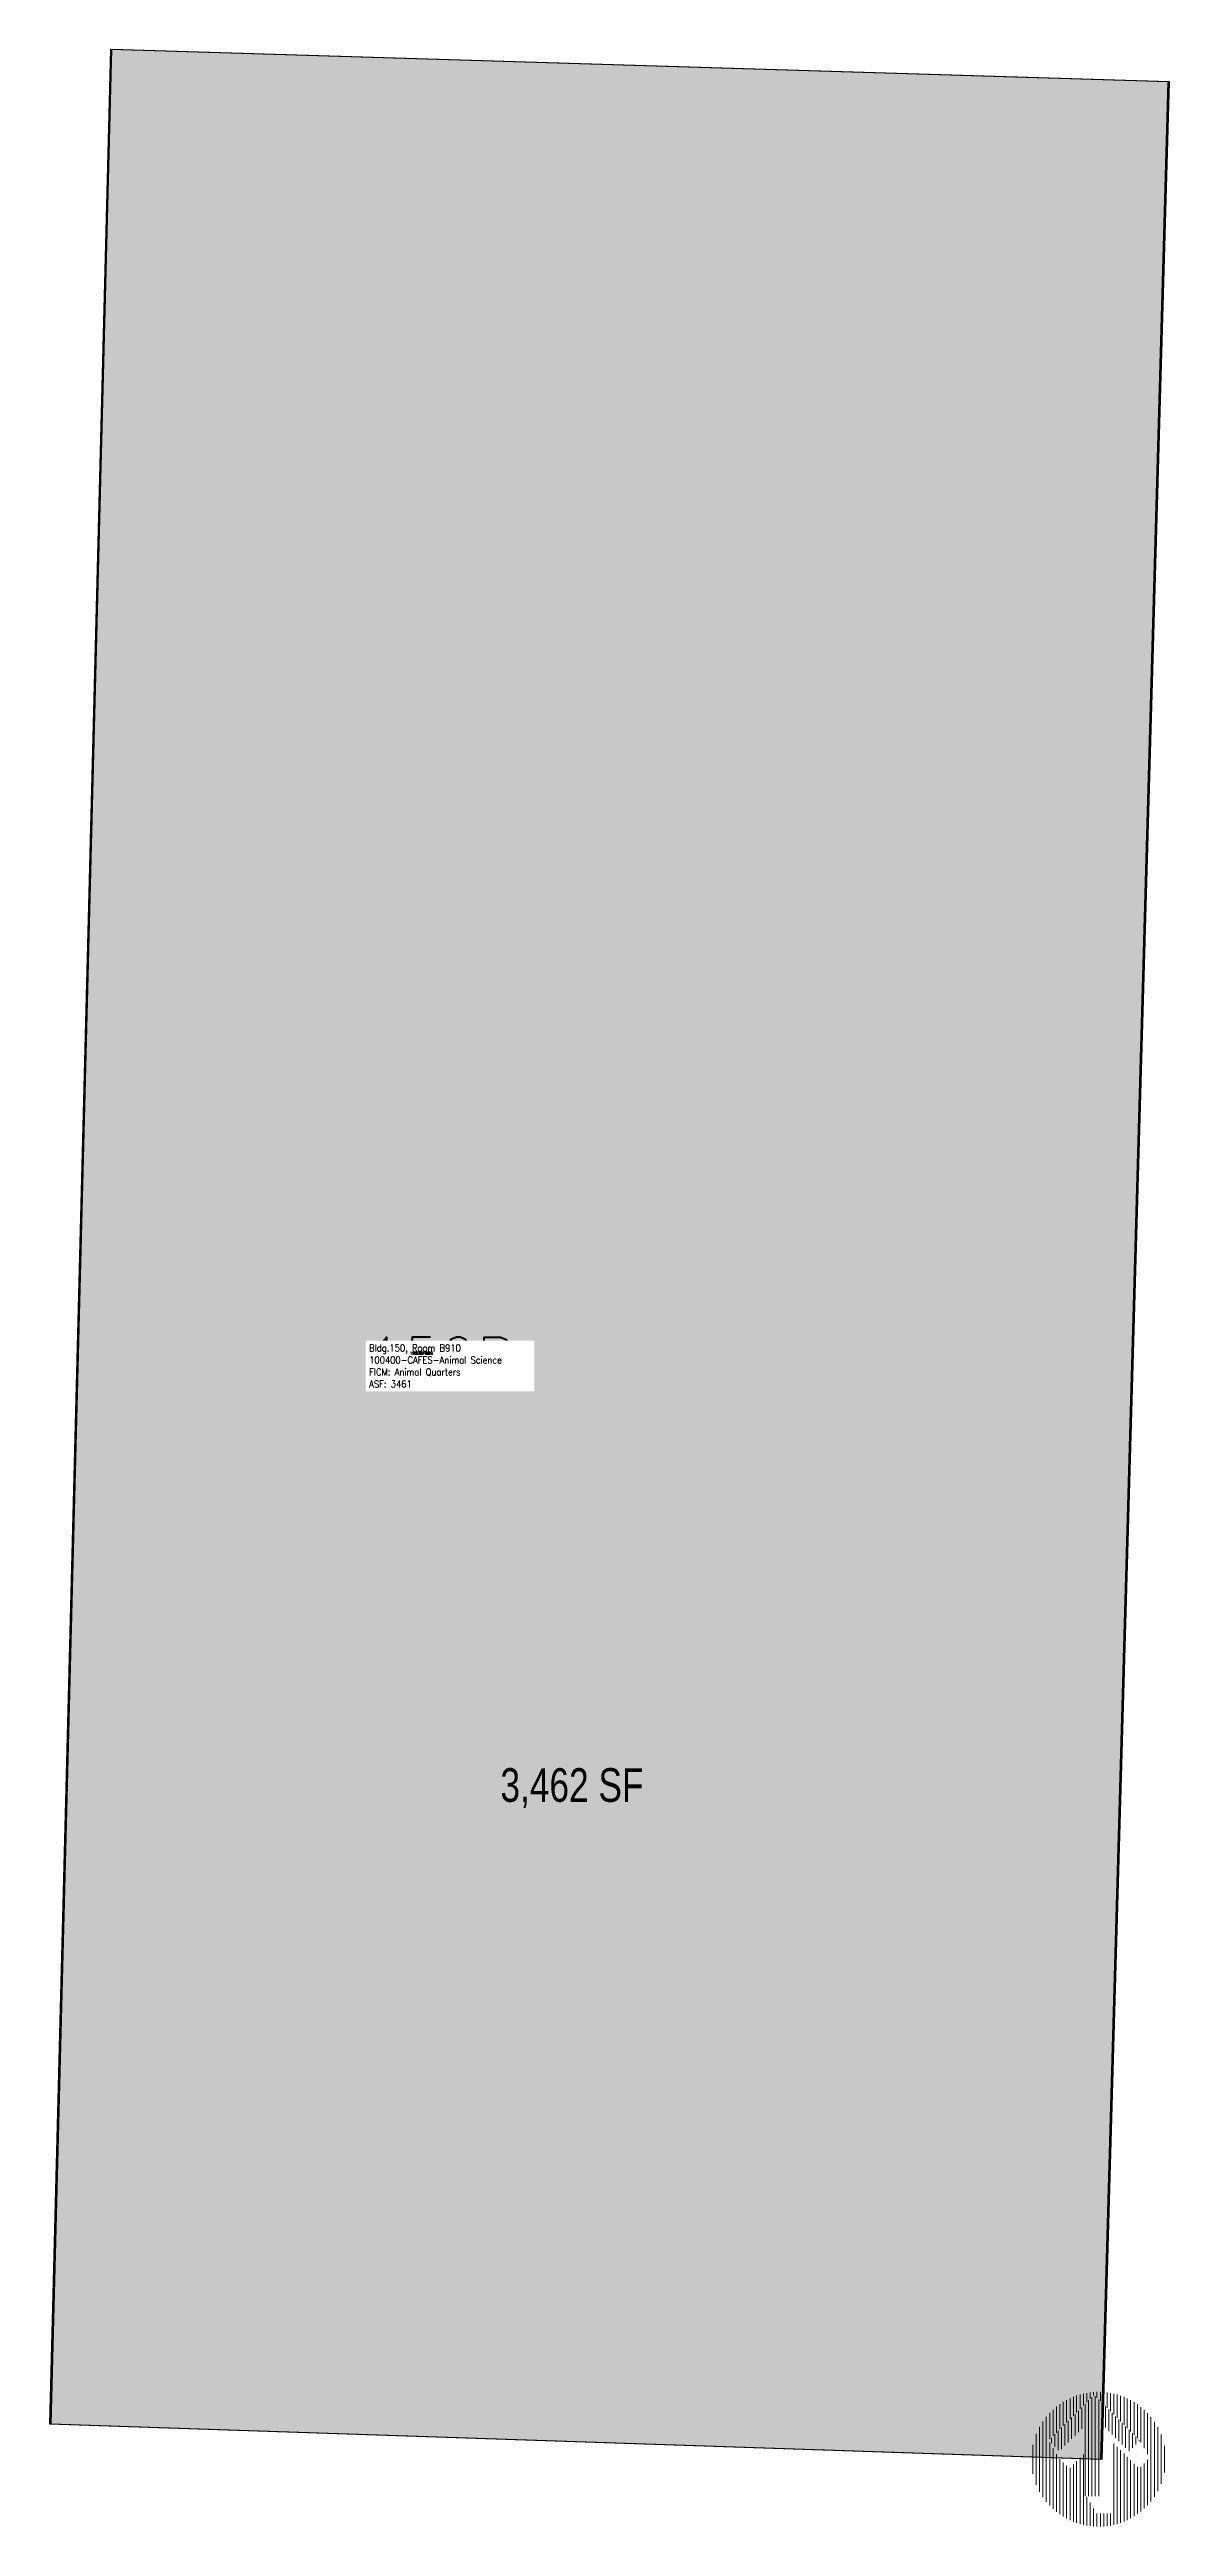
# Model space of a CAD drawing. Header units: inches. Extents: x 69145904 to 69146403, y 27722060 to 27723164.
import ezdxf
from ezdxf.enums import TextEntityAlignment as Align

# ---------------------------------------------------------------- set-up
doc = ezdxf.new("R2010")
doc.units = ezdxf.units.IN
doc.header["$MEASUREMENT"] = 0
for name, color, linetype in [('A-IDEN-RNUM', 7, 'Continuous'), ('A-IDEN-SNUM', 4, 'Continuous'), ('A-IDEN-VNUM', 4, 'Continuous'), ('A-WALL', 5, 'Continuous'), ('AREA-ASSIGN', 7, 'Continuous'), ('AREA-GROSS', 1, 'Continuous'), ('AREA-TEXT', 3, 'Continuous'), ('Rooms-Category-Color', 7, 'Continuous'), ('Rooms-College-Color', 7, 'Continuous'), ('Rooms-Department-Color', 7, 'Continuous'), ('Rooms-Division-Color', 7, 'Continuous'), ('Rooms-Information', 7, 'Continuous')]:
    doc.layers.add(name, color=color, linetype=linetype)
doc.styles.add('AREA', font='arial.ttf', dxfattribs={"width": 0.75, "height": 60})
doc.styles.add('ROOMSNUMBER', font='TXT.SHX', dxfattribs={"height": 1})
doc.styles.add('ROOMVNUMBER', font='simplex.shx', dxfattribs={"width": 0.85})

# ---------------------------------------------------------------- blocks, each defined once
blk = doc.blocks.new('North Large')
at = {"color": 42, "linetype": 'ByBlock', "lineweight": 15, "true_color": 0xe08e00}
for p, q in [((-0.266, 0.13), (-0.266, 0.276)), ((-0.248, 0.148), (-0.248, 0.293)), ((-0.229, 0.167), (-0.229, 0.307)), ((-0.21, 0.186), (-0.21, 0.319)), ((-0.191, 0.205), (-0.191, 0.33)), ((-0.172, 0.224), (-0.172, 0.339)), ((-0.153, 0.242), (-0.153, 0.348)), ((-0.135, 0.261), (-0.135, 0.355)), ((-0.116, 0.28), (-0.116, 0.361)), ((-0.106, 0.17), (-0.106, 0.289)), ((-0.097, 0.299), (-0.097, 0.365)), ((-0.088, -0.206), (-0.088, 0.308)), ((-0.078, 0.318), (-0.078, 0.369)), ((-0.069, -0.206), (-0.069, 0.327)), ((-0.059, 0.336), (-0.059, 0.372)), ((-0.05, -0.206), (-0.05, 0.346)), ((-0.041, 0.355), (-0.041, 0.374)), ((-0.031, -0.206), (-0.031, 0.352)), ((-0.022, 0.343), (-0.022, 0.375)), ((-0.012, -0.206), (-0.012, 0.333)), ((-0.003, 0.324), (-0.003, 0.375)), ((0.006, 0.195), (0.006, 0.315)), ((0.016, 0.305), (0.016, 0.374)), ((0.025, 0.176), (0.025, 0.296)), ((0.035, 0.286), (0.035, 0.372)), ((0.044, 0.157), (0.044, 0.277)), ((0.053, 0.268), (0.053, 0.369)), ((0.072, 0.249), (0.072, 0.365)), ((0.091, 0.23), (0.091, 0.36)), ((0.11, 0.211), (0.11, 0.354)), ((0.129, 0.192), (0.129, 0.347)), ((0.147, 0.174), (0.147, 0.339)), ((0.166, 0.155), (0.166, 0.329)), ((0.185, 0.136), (0.185, 0.318)), ((0.204, 0.117), (0.204, 0.306)), ((0.223, 0.094), (0.223, 0.291)), ((-0.36, -0.142), (-0.36, 0.141)), ((-0.342, -0.181), (-0.342, 0.181)), ((-0.323, -0.212), (-0.323, 0.211)), ((-0.304, -0.237), (-0.304, 0.237)), ((-0.285, 0.111), (-0.285, 0.258)), ((-0.257, 0.07), (-0.257, 0.139)), ((-0.238, 0.051), (-0.238, 0.158)), ((-0.219, 0.057), (-0.219, 0.177)), ((-0.201, 0.076), (-0.201, 0.195)), ((-0.182, 0.094), (-0.182, 0.214)), ((-0.163, 0.113), (-0.163, 0.233)), ((-0.144, 0.132), (-0.144, 0.252)), ((-0.125, 0.151), (-0.125, 0.271)), ((0.063, 0.138), (0.063, 0.258)), ((0.082, 0.12), (0.082, 0.239)), ((0.1, 0.101), (0.1, 0.221)), ((0.119, 0.082), (0.119, 0.202)), ((0.138, 0.063), (0.138, 0.183)), ((0.157, 0.045), (0.157, 0.164)), ((0.176, 0.064), (0.176, 0.145)), ((0.242, 0.061), (0.242, 0.275)), ((0.26, 0.028), (0.26, 0.256)), ((0.279, -0.235), (0.279, 0.235)), ((0.298, -0.209), (0.298, 0.209)), ((0.317, -0.178), (0.317, 0.178)), ((-0.379, -0.081), (-0.379, 0.081)), ((-0.285, -0.258), (-0.285, 0.094)), ((-0.276, 0.089), (-0.276, 0.12)), ((-0.266, -0.277), (-0.266, 0.061)), ((-0.248, -0.293), (-0.248, 0.028)), ((-0.229, -0.307), (-0.229, 0.001)), ((-0.116, -0.361), (-0.116, 0.008)), ((-0.097, -0.366), (-0.097, 0.027)), ((0.072, -0.365), (0.072, 0.088)), ((0.091, -0.36), (0.091, 0.069)), ((0.11, -0.354), (0.11, 0.05)), ((0.129, -0.347), (0.129, 0.032)), ((0.147, -0.339), (0.147, 0.013)), ((0.194, 0.082), (0.194, 0.127)), ((0.213, 0.101), (0.213, 0.108)), ((0.336, -0.138), (0.336, 0.138)), ((0.354, -0.074), (0.354, 0.074)), ((-0.21, -0.319), (-0.21, -0.018)), ((-0.191, -0.33), (-0.191, -0.037)), ((-0.172, -0.34), (-0.172, -0.048)), ((-0.153, -0.348), (-0.153, -0.03)), ((-0.135, -0.355), (-0.135, -0.011)), ((0.166, -0.329), (0.166, -0.006)), ((0.185, -0.318), (0.185, -0.025)), ((0.204, -0.304), (0.204, -0.042)), ((0.223, -0.292), (0.223, -0.042)), ((0.242, -0.275), (0.242, -0.023)), ((0.26, -0.257), (0.26, -0.004)), ((-0.078, -0.369), (-0.078, -0.209)), ((-0.059, -0.372), (-0.059, -0.241)), ((-0.041, -0.374), (-0.041, -0.274)), ((-0.022, -0.375), (-0.022, -0.303)), ((-0.003, -0.375), (-0.003, -0.303)), ((0.016, -0.374), (0.016, -0.303)), ((0.035, -0.372), (0.035, -0.303)), ((0.053, -0.369), (0.053, -0.303))]:
    blk.add_line(p, q, dxfattribs=at)

msp = doc.modelspace()

# ---------------------------------------------------------------- hatches: boundary and pattern name
at = {"layer": 'Rooms-Category-Color', "true_color": 0xfbafa2}
msp.add_hatch(color=21, dxfattribs=at).paths.add_polyline_path([(69145931.8, 27723164.3), (69145904.7, 27722105.7), (69146373.5, 27722089.9), (69146403.5, 27723149.9)])
at = {"layer": 'Rooms-College-Color', "true_color": 0xe3c5e1}
msp.add_hatch(color=254, dxfattribs=at).paths.add_polyline_path([(69145931.8, 27723164.3), (69145904.7, 27722105.7), (69146373.5, 27722089.9), (69146403.5, 27723149.9)])
at = {"layer": 'Rooms-Department-Color', "true_color": 0xe3c5e1}
msp.add_hatch(color=254, dxfattribs=at).paths.add_polyline_path([(69145931.8, 27723164.3), (69145904.7, 27722105.7), (69146373.5, 27722089.9), (69146403.5, 27723149.9)])
at = {"layer": 'Rooms-Division-Color', "true_color": 0xe3c5e1}
msp.add_hatch(color=254, dxfattribs=at).paths.add_polyline_path([(69145931.8, 27723164.3), (69145904.7, 27722105.7), (69146373.5, 27722089.9), (69146403.5, 27723149.9)])

# ---------------------------------------------------------------- linework, layer by layer
at = {"layer": 'A-WALL'}
msp.add_lwpolyline([(69145931.3, 27723164.3), (69145904.2, 27722105.7), (69146372.9, 27722089.9), (69146402.9, 27723149.9)], close=True, dxfattribs=at)
at = {"layer": 'AREA-ASSIGN'}
msp.add_lwpolyline([(69145931.8, 27723164.3), (69145904.7, 27722105.7), (69146373.5, 27722089.9), (69146403.5, 27723149.9)], close=True, dxfattribs=at)
at = {"layer": 'AREA-GROSS'}
msp.add_lwpolyline([(69145931.3, 27723164.3), (69145904.2, 27722105.7), (69146372.9, 27722089.9), (69146402.9, 27723149.9)], close=True, dxfattribs=at)

# ---------------------------------------------------------------- block references
at = {"layer": 'Defpoints', "xscale": 79.99999999999999, "yscale": 79.99999999999999, "zscale": 79.99999999999999}
msp.add_blockref('North Large', (69146372.9, 27722089.9), dxfattribs=at)

# ---------------------------------------------------------------- texts
at = {"layer": 'A-IDEN-RNUM', "style": 'ROOMSNUMBER'}
msp.add_text('0910-00', height=1.2, dxfattribs=at).set_placement((69146070, 27722583.1), align=Align.MIDDLE)
at = {"layer": 'A-IDEN-SNUM', "style": 'ROOMSNUMBER'}
msp.add_text('1500B91000', height=1.2, dxfattribs=at).set_placement((69146070, 27722583.1), align=Align.MIDDLE)
at = {"layer": 'A-IDEN-VNUM', "style": 'ROOMVNUMBER', "width": 0.85}
msp.add_text('150B', height=22.5, dxfattribs=at).set_placement((69146078.6, 27722579), align=Align.MIDDLE)
at = {"layer": 'AREA-TEXT', "style": 'AREA', "width": 0.75}
msp.add_text('3,462 SF', height=15, dxfattribs=at).set_placement((69146137.1, 27722390.5), align=Align.MIDDLE_CENTER)

# ---------------------------------------------------------------- next in the draw order: texts
at = {"layer": 'Rooms-Information', "insert": (69146046.7, 27722567.7), "char_height": 3.214, "width": 72, "attachment_point": 7, "style": 'ROOMVNUMBER', "bg_fill": 3, "box_fill_scale": 1.5, "bg_fill_color": 256, "bg_fill_true_color": 13158600, "bg_fill_transparency": 0}
msp.add_mtext('Bldg.150, Room B910^M^J100400-CAFES-Animal Science^M^JFICM: Animal Quarters^M^JASF: 3461', dxfattribs=at)

doc.saveas('drawing.dxf')
